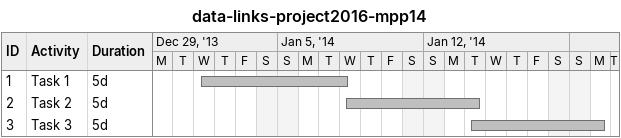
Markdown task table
data-links-project2016-mpp14

| ID | Task | Duration | Start | Finish |
|---|---|---|---|---|
| 1 | Task 1 | 5d | 2014-01-01 | 2014-01-08 |
| 2 | Task 2 | 5d | 2014-01-08 | 2014-01-14 |
| 3 | Task 3 | 5d | 2014-01-14 | 2014-01-20 |
